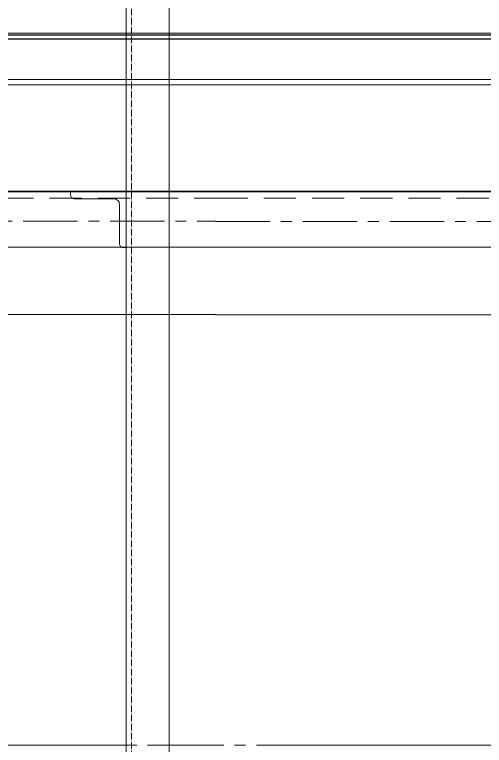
# Model space of a CAD drawing. Header units: millimetres. Extents: x -243837 to -5443, y 40 to 285140.
# Drawn here: x -116776 to -116228, y 78766 to 79618 of the extents above; entities that cross this region are included whole.
import ezdxf

# ---------------------------------------------------------------- set-up
doc = ezdxf.new("R2010")
doc.units = ezdxf.units.MM
for name, pattern in [('CENTER', [50.8, 31.75, -6.35, 6.35, -6.35]), ('CENTER2', [1.125, 0.75, -0.125, 0.125, -0.125]), ('HIDDEN', [0.375, 0.25, -0.125])]:
    doc.linetypes.add(name, pattern=pattern)
doc.layers.add('1', color=7, linetype='Continuous')
doc.layers.add('3', color=3, linetype='Continuous')
for name, color, linetype, lineweight in [('2', 3, 'Continuous', 20), ('R-CENTER', 1, 'CENTER2', 5), ('R-HIDDEN', 3, 'HIDDEN', 9), ('R-OBJECT', 2, 'Continuous', 20)]:
    doc.layers.add(name, color=color, linetype=linetype, lineweight=lineweight)

# ---------------------------------------------------------------- blocks, each defined once
blk = doc.blocks.new('A$C60246740')
at = {"color": 1, "linetype": 'CENTER', "lineweight": 9, "ltscale": 2}
blk.add_line((17893.71, 0, 319.57), (-140, 0, 0), dxfattribs=at)
at = {"layer": '1', "color": 6, "lineweight": 9}
blk.add_line((0, 645, 0), (17753.71, 645, 319.57), dxfattribs=at)
at = {"layer": '2', "color": 6, "lineweight": 9}
for p, q in [((13207.94, 1420, 0), (13207.94, -1805, 0)), ((-140, 776, 0), (17893.71, 776, 319.57)), ((-140, 770, 0), (17893.71, 770, 319.57))]:
    blk.add_line(p, q, dxfattribs=at)
at = {"layer": '2', "color": 6, "lineweight": 9, "elevation": 0}
blk.add_lwpolyline([(13207.94, -1805), (13257.94, -1805), (13257.94, 1420), (13207.94, 1420)], dxfattribs=at)
at = {"layer": '2', "color": 6, "lineweight": 9}
blk.add_lwpolyline([(17893.71, 770), (17893.71, 830), (-140, 830), (-140, 770)], dxfattribs=at)
at = {"layer": '2', "color": 6, "lineweight": 9, "elevation": 0}
blk.add_lwpolyline([(13204.44, 580, -0.414214), (13199.94, 584.5), (13199.94, 630.5, 0.414214), (13193.44, 637), (13147.44, 637, -0.414214), (13142.94, 641.5), (13142.94, 645), (13207.94, 645), (13207.94, 580)], format="xyb", close=True, dxfattribs=at)
at = {"layer": '3', "color": 6, "linetype": 'HIDDEN', "lineweight": 9}
blk.add_line((13213.94, 1420, 0), (13213.94, -1805, 0), dxfattribs=at)
blk = doc.blocks.new('A$C21B33FEA')
at = {"color": 2}
for p, q in [((16457.84, 28.4, 7358.3), (-65014.69, 28.41, 7358.3)), ((16457.84, 23.4, 7358.3), (-65014.69, 23.41, 7358.3))]:
    blk.add_line(p, q, dxfattribs=at)

msp = doc.modelspace()

# ---------------------------------------------------------------- linework, layer by layer
at = {"layer": 'R-CENTER', "color": 1, "linetype": 'CENTER', "ltscale": 2}
for p, q in [((-189410.4, 79376.01, -209.92), (-116541.66, 79377.04, -209.92)), ((-116541.66, 79377, -40.54), (-107284.75, 79377.13, -40.54))]:
    msp.add_line(p, q, dxfattribs=at)
at = {"layer": 'R-CENTER', "color": 1, "linetype": 'CENTER', "ltscale": 10}
msp.add_line((-193192.22, 78767.18, -169.38), (-107113.76, 78766.01, -305.48), dxfattribs=at)
at = {"layer": 'R-HIDDEN', "ltscale": 150}
for p, q in [((-189410.4, 79403.01, -169.38), (-116541.66, 79404.04, -169.38)), ((-116541.66, 79404, 0), (-107284.75, 79404.13, 0))]:
    msp.add_line(p, q, dxfattribs=at)
at = {"layer": 'R-OBJECT'}
for p, q in [((-189410.4, 79411.01, -169.38), (-116541.66, 79412.04, -169.38)), ((-116541.66, 79412, 0), (-107284.75, 79412.13, 0)), ((-189410.4, 79346.01, -169.38), (-116541.66, 79347.04, -169.38)), ((-116541.66, 79347, 0), (-107284.75, 79347.13, 0)), ((-189892.71, 79267.13, -169.38), (-116541.66, 79268.2, -169.38)), ((-116541.66, 79268.15, 0), (-106497.94, 79268.3, 0))]:
    msp.add_line(p, q, dxfattribs=at)

# ---------------------------------------------------------------- block references
at = {"color": 4, "xscale": -1, "rotation": 180}
msp.add_blockref('A$C21B33FEA', (-124126.13, 79617.63, -7358.3), dxfattribs=at)
at = {"layer": 'R-OBJECT', "ltscale": 10}
msp.add_blockref('A$C60246740', (-129853.87, 78766.32, 0), dxfattribs=at)

doc.saveas('drawing.dxf')
